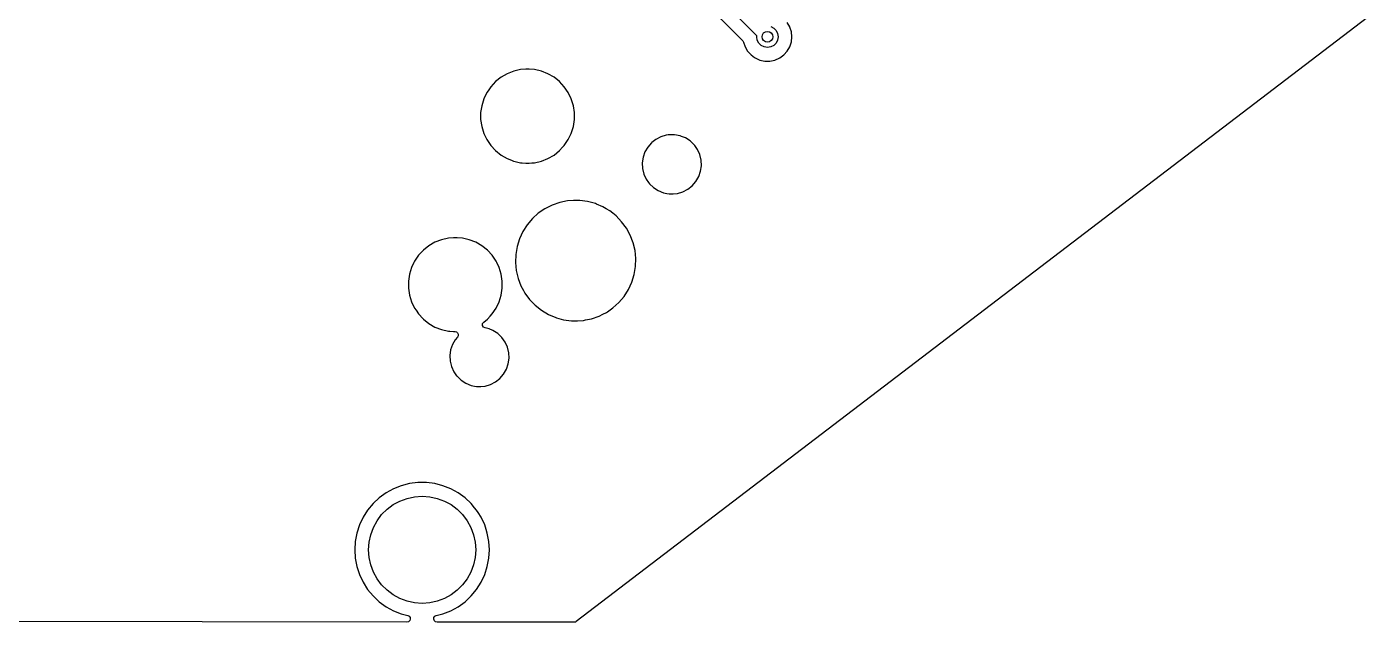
# Model space of a CAD drawing. Extents: x 15 to 269, y -160 to -43.
# Drawn here: x 172.94 to 222.85, y -159.93 to -137.72 of the extents above; entities that cross this region are included whole.
import ezdxf

# ---------------------------------------------------------------- set-up
doc = ezdxf.new("R2010")
doc.units = 0
doc.layers.add('BLACK', color=7, linetype='CONTINUOUS')

msp = doc.modelspace()

# ---------------------------------------------------------------- linework, layer by layer
at = {"layer": 'BLACK', "linetype": 'CONTINUOUS'}
for p, q in [((200.206, -138.05), (194.673, -132.517)), ((194.323, -132.885), (199.68, -138.243)), ((224.717, -136.042), (193.463, -159.904)), ((200.724, -137.71), (200.835, -137.766)), ((201.435, -137.718), (201.339, -137.553)), ((201.439, -137.731), (201.435, -137.718)), ((201.494, -137.9), (201.439, -137.731)), ((200.2, -138.09), (200.206, -138.05)), ((200.22, -138.214), (200.2, -138.09)), ((200.276, -138.325), (200.22, -138.214)), ((200.835, -137.766), (200.924, -137.855)), ((200.924, -137.855), (200.98, -137.966)), ((200.98, -138.214), (200.924, -138.325)), ((200.98, -137.966), (201, -138.09)), ((201, -138.09), (200.98, -138.214)), ((201.514, -138.09), (201.494, -137.9)), ((201.494, -138.28), (201.514, -138.09)), ((199.68, -138.243), (199.71, -138.292)), ((199.71, -138.292), (199.765, -138.462)), ((199.765, -138.462), (199.861, -138.627)), ((199.861, -138.627), (199.861, -138.627)), ((199.861, -138.627), (199.989, -138.769)), ((200.365, -138.414), (200.276, -138.325)), ((200.476, -138.47), (200.365, -138.414)), ((200.6, -138.49), (200.476, -138.47)), ((200.724, -138.47), (200.6, -138.49)), ((200.835, -138.414), (200.724, -138.47)), ((200.924, -138.325), (200.835, -138.414)), ((201.211, -138.769), (201.339, -138.627)), ((201.339, -138.627), (201.435, -138.462)), ((201.435, -138.462), (201.494, -138.28)), ((199.989, -138.769), (200.116, -138.862)), ((200.116, -138.862), (200.143, -138.881)), ((200.143, -138.881), (200.318, -138.959)), ((200.318, -138.959), (200.505, -138.999)), ((200.505, -138.999), (200.505, -138.999)), ((200.505, -138.999), (200.695, -138.999)), ((200.695, -138.999), (200.882, -138.959)), ((200.695, -138.999), (200.695, -138.999)), ((200.882, -138.959), (201.057, -138.881)), ((200.882, -138.959), (200.882, -138.959)), ((200.882, -138.959), (200.882, -138.959)), ((201.057, -138.881), (201.211, -138.769)), ((190.654, -139.6), (190.448, -139.764)), ((190.881, -139.469), (190.654, -139.6)), ((191.125, -139.373), (190.881, -139.469)), ((191.381, -139.315), (191.125, -139.373)), ((191.577, -139.3), (191.381, -139.315)), ((191.708, -139.3), (191.577, -139.3)), ((191.577, -139.3), (191.577, -139.3)), ((191.904, -139.315), (191.708, -139.3)), ((191.708, -139.3), (191.708, -139.3)), ((192.16, -139.373), (191.904, -139.315)), ((192.404, -139.469), (192.16, -139.373)), ((192.631, -139.6), (192.404, -139.469)), ((192.836, -139.764), (192.631, -139.6)), ((192.631, -139.6), (192.631, -139.6)), ((190.122, -140.173), (190.008, -140.409)), ((190.17, -140.104), (190.122, -140.173)), ((190.27, -139.956), (190.17, -140.104)), ((190.448, -139.764), (190.27, -139.956)), ((193.015, -139.956), (192.836, -139.764)), ((192.836, -139.764), (192.836, -139.764)), ((192.836, -139.764), (192.836, -139.764)), ((193.163, -140.173), (193.015, -139.956)), ((193.015, -139.956), (193.015, -139.956)), ((193.015, -139.956), (193.015, -139.956)), ((193.277, -140.409), (193.163, -140.173)), ((189.931, -140.66), (189.892, -140.92)), ((190.008, -140.409), (189.931, -140.66)), ((193.354, -140.66), (193.277, -140.409)), ((193.393, -140.92), (193.354, -140.66)), ((189.892, -140.92), (189.892, -141.182)), ((189.892, -141.182), (189.931, -141.441)), ((193.354, -141.441), (193.393, -141.182)), ((193.393, -141.182), (193.393, -140.92)), ((189.931, -141.441), (190.008, -141.692)), ((190.008, -141.692), (190.122, -141.928)), ((193.163, -141.928), (193.277, -141.692)), ((193.277, -141.692), (193.354, -141.441)), ((190.122, -141.928), (190.246, -142.109)), ((190.246, -142.109), (190.27, -142.145)), ((190.27, -142.145), (190.448, -142.338)), ((192.836, -142.338), (192.954, -142.211)), ((192.954, -142.211), (193.015, -142.145)), ((193.015, -142.145), (193.163, -141.928)), ((193.015, -142.145), (193.015, -142.145)), ((193.015, -142.145), (193.015, -142.145)), ((196.129, -142.205), (196.024, -142.387)), ((196.265, -142.048), (196.129, -142.205)), ((196.267, -142.046), (196.265, -142.048)), ((196.282, -142.034), (196.267, -142.046)), ((196.432, -141.916), (196.282, -142.034)), ((196.619, -141.82), (196.432, -141.916)), ((196.821, -141.76), (196.619, -141.82)), ((196.891, -141.754), (196.821, -141.76)), ((196.978, -141.745), (196.891, -141.754)), ((197.136, -141.745), (196.978, -141.745)), ((197.342, -141.785), (197.136, -141.745)), ((197.136, -141.745), (197.136, -141.745)), ((197.39, -141.804), (197.342, -141.785)), ((197.342, -141.785), (197.342, -141.785)), ((197.342, -141.785), (197.342, -141.785)), ((197.538, -141.863), (197.39, -141.804)), ((197.715, -141.977), (197.538, -141.863)), ((197.867, -142.122), (197.715, -141.977)), ((197.715, -141.977), (197.715, -141.977)), ((197.715, -141.977), (197.715, -141.977)), ((197.883, -142.145), (197.867, -142.122)), ((197.989, -142.294), (197.883, -142.145)), ((190.448, -142.338), (190.448, -142.338)), ((190.448, -142.338), (190.654, -142.501)), ((190.654, -142.501), (190.881, -142.632)), ((190.881, -142.632), (191.042, -142.695)), ((191.042, -142.695), (191.124, -142.728)), ((192.16, -142.728), (192.404, -142.632)), ((192.404, -142.632), (192.631, -142.501)), ((192.631, -142.501), (192.836, -142.338)), ((195.955, -142.586), (195.925, -142.794)), ((196.024, -142.387), (195.955, -142.586)), ((198.076, -142.485), (197.989, -142.294)), ((197.989, -142.294), (197.989, -142.294)), ((197.989, -142.294), (197.989, -142.294)), ((198.126, -142.689), (198.076, -142.485)), ((198.136, -142.899), (198.126, -142.689)), ((191.124, -142.728), (191.125, -142.728)), ((191.125, -142.728), (191.381, -142.787)), ((191.381, -142.787), (191.437, -142.791)), ((191.437, -142.791), (191.577, -142.801)), ((191.577, -142.801), (191.577, -142.801)), ((191.577, -142.801), (191.708, -142.801)), ((191.708, -142.801), (191.803, -142.794)), ((191.708, -142.801), (191.708, -142.801)), ((191.803, -142.794), (191.831, -142.792)), ((191.831, -142.792), (191.904, -142.787)), ((191.904, -142.787), (192.16, -142.728)), ((195.925, -142.794), (195.935, -143.004)), ((195.935, -143.004), (195.985, -143.209)), ((195.985, -143.209), (196.072, -143.4)), ((198.037, -143.306), (198.106, -143.108)), ((198.106, -143.108), (198.136, -142.899)), ((196.072, -143.4), (196.163, -143.527)), ((196.163, -143.527), (196.194, -143.571)), ((196.194, -143.571), (196.347, -143.717)), ((196.347, -143.717), (196.347, -143.717)), ((196.347, -143.717), (196.347, -143.717)), ((196.347, -143.717), (196.524, -143.83)), ((197.629, -143.778), (197.794, -143.648)), ((197.794, -143.648), (197.932, -143.489)), ((197.932, -143.489), (198.037, -143.306)), ((193.139, -144.21), (192.844, -144.269)), ((193.363, -144.195), (193.139, -144.21)), ((193.589, -144.195), (193.363, -144.195)), ((193.363, -144.195), (193.363, -144.195)), ((193.887, -144.235), (193.589, -144.195)), ((196.524, -143.83), (196.524, -143.83)), ((196.524, -143.83), (196.719, -143.908)), ((196.719, -143.908), (196.848, -143.933)), ((196.848, -143.933), (196.925, -143.948)), ((196.925, -143.948), (196.925, -143.948)), ((196.925, -143.948), (197.083, -143.948)), ((197.083, -143.948), (197.24, -143.933)), ((197.083, -143.948), (197.083, -143.948)), ((197.24, -143.933), (197.442, -143.874)), ((197.442, -143.874), (197.629, -143.778)), ((192.044, -144.674), (191.822, -144.875)), ((192.292, -144.504), (192.044, -144.674)), ((192.56, -144.368), (192.292, -144.504)), ((192.844, -144.269), (192.56, -144.368)), ((194.176, -144.314), (193.887, -144.235)), ((193.887, -144.235), (193.887, -144.235)), ((193.887, -144.235), (193.887, -144.235)), ((194.22, -144.333), (194.176, -144.314)), ((194.453, -144.431), (194.22, -144.333)), ((194.582, -144.508), (194.453, -144.431)), ((194.712, -144.584), (194.582, -144.508)), ((194.827, -144.675), (194.712, -144.584)), ((194.947, -144.771), (194.827, -144.675)), ((191.628, -145.105), (191.466, -145.358)), ((191.822, -144.875), (191.628, -145.105)), ((195.156, -144.987), (194.947, -144.771)), ((195.335, -145.229), (195.156, -144.987)), ((188.431, -145.66), (188.187, -145.755)), ((188.687, -145.601), (188.431, -145.66)), ((188.883, -145.586), (188.687, -145.601)), ((189.014, -145.586), (188.883, -145.586)), ((188.883, -145.586), (188.883, -145.586)), ((189.21, -145.601), (189.014, -145.586)), ((189.014, -145.586), (189.014, -145.586)), ((189.466, -145.66), (189.21, -145.601)), ((189.71, -145.755), (189.466, -145.66)), ((191.339, -145.63), (191.25, -145.917)), ((191.466, -145.358), (191.339, -145.63)), ((195.479, -145.492), (195.335, -145.229)), ((195.587, -145.772), (195.479, -145.492)), ((187.754, -146.05), (187.576, -146.242)), ((187.96, -145.887), (187.754, -146.05)), ((188.187, -145.755), (187.96, -145.887)), ((189.937, -145.887), (189.71, -145.755)), ((190.142, -146.05), (189.937, -145.887)), ((189.937, -145.887), (189.937, -145.887)), ((190.321, -146.242), (190.142, -146.05)), ((190.142, -146.05), (190.142, -146.05)), ((190.142, -146.05), (190.142, -146.05)), ((191.2, -146.214), (191.19, -146.514)), ((191.25, -145.917), (191.2, -146.214)), ((195.657, -146.065), (195.587, -145.772)), ((195.687, -146.364), (195.657, -146.065)), ((187.314, -146.696), (187.237, -146.946)), ((187.402, -146.514), (187.314, -146.696)), ((187.428, -146.459), (187.402, -146.514)), ((187.576, -146.242), (187.428, -146.459)), ((190.469, -146.459), (190.321, -146.242)), ((190.321, -146.242), (190.321, -146.242)), ((190.321, -146.242), (190.321, -146.242)), ((190.495, -146.514), (190.469, -146.459)), ((190.582, -146.696), (190.495, -146.514)), ((190.66, -146.946), (190.582, -146.696)), ((191.19, -146.514), (191.22, -146.813)), ((195.627, -146.96), (195.677, -146.664)), ((195.677, -146.664), (195.687, -146.364)), ((187.237, -146.946), (187.198, -147.206)), ((187.198, -147.206), (187.198, -147.468)), ((190.699, -147.206), (190.66, -146.946)), ((190.699, -147.468), (190.699, -147.206)), ((191.22, -146.813), (191.29, -147.105)), ((191.29, -147.105), (191.398, -147.386)), ((195.538, -147.247), (195.627, -146.96)), ((187.198, -147.468), (187.237, -147.728)), ((190.66, -147.728), (190.699, -147.468)), ((191.398, -147.386), (191.488, -147.551)), ((191.488, -147.551), (191.542, -147.649)), ((191.542, -147.649), (191.721, -147.891)), ((195.249, -147.773), (195.411, -147.52)), ((195.411, -147.52), (195.538, -147.247)), ((187.237, -147.728), (187.314, -147.978)), ((187.314, -147.978), (187.428, -148.215)), ((190.469, -148.215), (190.582, -147.978)), ((190.582, -147.978), (190.66, -147.728)), ((191.721, -147.891), (191.93, -148.107)), ((191.93, -148.107), (192.165, -148.293)), ((194.623, -148.348), (194.833, -148.204)), ((194.833, -148.204), (195.055, -148.003)), ((195.055, -148.003), (195.249, -147.773)), ((187.428, -148.215), (187.482, -148.293)), ((187.482, -148.293), (187.576, -148.431)), ((187.576, -148.431), (187.74, -148.608)), ((187.74, -148.608), (187.754, -148.624)), ((187.754, -148.624), (187.96, -148.787)), ((190.007, -148.732), (190.142, -148.624)), ((190.142, -148.624), (190.242, -148.517)), ((190.242, -148.517), (190.321, -148.431)), ((190.321, -148.431), (190.469, -148.215)), ((190.321, -148.431), (190.321, -148.431)), ((190.321, -148.431), (190.321, -148.431)), ((192.165, -148.293), (192.424, -148.447)), ((192.424, -148.447), (192.701, -148.564)), ((192.701, -148.564), (192.701, -148.564)), ((192.701, -148.564), (192.701, -148.564)), ((192.701, -148.564), (192.721, -148.57)), ((192.721, -148.57), (192.99, -148.643)), ((192.99, -148.643), (193.288, -148.683)), ((193.288, -148.683), (193.514, -148.683)), ((193.514, -148.683), (193.738, -148.668)), ((193.514, -148.683), (193.514, -148.683)), ((193.738, -148.668), (193.812, -148.653)), ((193.812, -148.653), (194.033, -148.608)), ((194.033, -148.608), (194.317, -148.51)), ((194.317, -148.51), (194.451, -148.442)), ((194.451, -148.442), (194.585, -148.374)), ((194.585, -148.374), (194.623, -148.348)), ((187.96, -148.787), (188.187, -148.919)), ((188.187, -148.919), (188.431, -149.014)), ((188.431, -149.014), (188.687, -149.073)), ((188.687, -149.073), (188.743, -149.077)), ((188.743, -149.077), (188.883, -149.087)), ((188.883, -149.087), (188.935, -149.087)), ((188.935, -149.087), (188.99, -149.1)), ((188.99, -149.1), (189.033, -149.136)), ((189.033, -149.136), (189.057, -149.187)), ((189.057, -149.187), (189.055, -149.243)), ((189.964, -148.859), (189.967, -148.789)), ((189.999, -148.919), (189.964, -148.859)), ((189.967, -148.789), (190.007, -148.732)), ((190.061, -148.951), (189.999, -148.919)), ((190.158, -148.969), (190.061, -148.951)), ((190.207, -148.989), (190.158, -148.969)), ((190.158, -148.969), (190.158, -148.969)), ((190.158, -148.969), (190.158, -148.969)), ((190.353, -149.048), (190.207, -148.989)), ((190.53, -149.161), (190.353, -149.048)), ((190.683, -149.307), (190.53, -149.161)), ((190.53, -149.161), (190.53, -149.161)), ((190.53, -149.161), (190.53, -149.161)), ((188.84, -149.571), (188.771, -149.77)), ((188.945, -149.389), (188.84, -149.571)), ((189.029, -149.293), (188.945, -149.389)), ((189.055, -149.243), (189.029, -149.293)), ((190.805, -149.478), (190.683, -149.307)), ((190.683, -149.307), (190.683, -149.307)), ((190.892, -149.669), (190.805, -149.478)), ((190.805, -149.478), (190.805, -149.478)), ((190.805, -149.478), (190.805, -149.478)), ((190.942, -149.874), (190.892, -149.669)), ((188.771, -149.77), (188.741, -149.978)), ((188.741, -149.978), (188.751, -150.189)), ((188.751, -150.189), (188.801, -150.393)), ((190.922, -150.292), (190.952, -150.084)), ((190.952, -150.084), (190.942, -149.874)), ((188.801, -150.393), (188.888, -150.584)), ((188.888, -150.584), (188.994, -150.733)), ((190.61, -150.832), (190.748, -150.673)), ((190.748, -150.673), (190.853, -150.491)), ((190.853, -150.491), (190.922, -150.292)), ((188.994, -150.733), (189.01, -150.756)), ((189.01, -150.756), (189.162, -150.901)), ((189.162, -150.901), (189.162, -150.901)), ((189.162, -150.901), (189.162, -150.901)), ((189.162, -150.901), (189.339, -151.014)), ((189.339, -151.014), (189.339, -151.014)), ((189.339, -151.014), (189.535, -151.093)), ((189.535, -151.093), (189.663, -151.117)), ((189.663, -151.117), (189.741, -151.132)), ((189.741, -151.132), (189.741, -151.132)), ((189.741, -151.132), (189.899, -151.132)), ((189.899, -151.132), (190.056, -151.117)), ((189.899, -151.132), (189.899, -151.132)), ((190.056, -151.117), (190.258, -151.058)), ((190.258, -151.058), (190.445, -150.962)), ((190.445, -150.962), (190.61, -150.832)), ((186.359, -155.104), (186.104, -155.289)), ((186.636, -154.952), (186.359, -155.104)), ((186.929, -154.836), (186.636, -154.952)), ((187.235, -154.757), (186.929, -154.836)), ((187.548, -154.718), (187.235, -154.757)), ((187.864, -154.718), (187.548, -154.718)), ((187.548, -154.718), (187.548, -154.718)), ((188.177, -154.757), (187.864, -154.718)), ((187.864, -154.718), (187.864, -154.718)), ((188.483, -154.836), (188.177, -154.757)), ((188.776, -154.952), (188.483, -154.836)), ((189.053, -155.104), (188.776, -154.952)), ((189.308, -155.289), (189.053, -155.104)), ((185.874, -155.505), (185.673, -155.749)), ((186.104, -155.289), (185.874, -155.505)), ((186.396, -155.715), (186.625, -155.543)), ((186.625, -155.543), (186.875, -155.407)), ((186.875, -155.407), (187.143, -155.307)), ((187.143, -155.307), (187.421, -155.246)), ((187.421, -155.246), (187.706, -155.226)), ((187.706, -155.226), (187.991, -155.246)), ((187.991, -155.246), (188.269, -155.307)), ((188.269, -155.307), (188.537, -155.407)), ((188.537, -155.407), (188.787, -155.543)), ((188.787, -155.543), (189.016, -155.715)), ((189.538, -155.505), (189.308, -155.289)), ((189.667, -155.661), (189.538, -155.505)), ((189.739, -155.749), (189.667, -155.661)), ((185.503, -156.015), (185.369, -156.301)), ((185.673, -155.749), (185.503, -156.015)), ((185.887, -156.395), (186.023, -156.145)), ((186.023, -156.145), (186.195, -155.916)), ((186.195, -155.916), (186.396, -155.715)), ((189.016, -155.715), (189.217, -155.916)), ((189.217, -155.916), (189.389, -156.145)), ((189.389, -156.145), (189.525, -156.395)), ((189.797, -155.839), (189.739, -155.749)), ((189.909, -156.015), (189.797, -155.839)), ((190.043, -156.301), (189.909, -156.015)), ((185.272, -156.601), (185.212, -156.911)), ((185.369, -156.301), (185.272, -156.601)), ((185.726, -156.941), (185.787, -156.663)), ((185.787, -156.663), (185.887, -156.395)), ((189.525, -156.395), (189.625, -156.663)), ((189.625, -156.663), (189.686, -156.941)), ((190.096, -156.464), (190.043, -156.301)), ((190.14, -156.601), (190.096, -156.464)), ((190.2, -156.911), (190.14, -156.601)), ((185.212, -156.911), (185.193, -157.226)), ((185.706, -157.226), (185.726, -156.941)), ((189.686, -156.941), (189.706, -157.226)), ((190.219, -157.226), (190.2, -156.911)), ((185.193, -157.226), (185.212, -157.541)), ((185.212, -157.541), (185.272, -157.851)), ((185.726, -157.511), (185.706, -157.226)), ((185.787, -157.789), (185.726, -157.511)), ((189.686, -157.511), (189.625, -157.789)), ((189.706, -157.226), (189.686, -157.511)), ((190.14, -157.851), (190.2, -157.541)), ((190.2, -157.541), (190.219, -157.226)), ((185.272, -157.851), (185.369, -158.151)), ((185.369, -158.151), (185.503, -158.437)), ((185.887, -158.057), (185.787, -157.789)), ((186.023, -158.307), (185.887, -158.057)), ((189.525, -158.057), (189.389, -158.307)), ((189.625, -157.789), (189.525, -158.057)), ((189.909, -158.437), (190.043, -158.151)), ((190.043, -158.151), (190.14, -157.851)), ((185.503, -158.437), (185.673, -158.703)), ((186.195, -158.536), (186.023, -158.307)), ((186.396, -158.737), (186.195, -158.536)), ((189.217, -158.536), (189.016, -158.737)), ((189.389, -158.307), (189.217, -158.536)), ((189.739, -158.703), (189.909, -158.437)), ((185.673, -158.703), (185.874, -158.947)), ((185.874, -158.947), (186.104, -159.163)), ((186.104, -159.163), (186.359, -159.348)), ((186.625, -158.909), (186.396, -158.737)), ((186.875, -159.045), (186.625, -158.909)), ((187.143, -159.145), (186.875, -159.045)), ((187.421, -159.206), (187.143, -159.145)), ((188.269, -159.145), (187.991, -159.206)), ((188.537, -159.045), (188.269, -159.145)), ((188.787, -158.909), (188.537, -159.045)), ((189.016, -158.737), (188.787, -158.909)), ((189.053, -159.348), (189.308, -159.163)), ((189.308, -159.163), (189.538, -158.947)), ((189.538, -158.947), (189.739, -158.703)), ((189.538, -158.947), (189.538, -158.947)), ((189.538, -158.947), (189.538, -158.947)), ((186.359, -159.348), (186.636, -159.5)), ((186.636, -159.5), (186.636, -159.5)), ((186.636, -159.5), (186.929, -159.616)), ((186.929, -159.616), (187.172, -159.679)), ((187.172, -159.679), (187.224, -159.707)), ((187.706, -159.226), (187.421, -159.206)), ((187.991, -159.206), (187.706, -159.226)), ((188.184, -159.708), (188.236, -159.68)), ((188.236, -159.68), (188.483, -159.616)), ((188.483, -159.616), (188.776, -159.5)), ((188.776, -159.5), (189.053, -159.348)), ((189.053, -159.348), (189.053, -159.348)), ((187.141, -159.923), (90.6118, -159.82)), ((187.198, -159.909), (187.141, -159.923)), ((187.243, -159.87), (187.198, -159.909)), ((187.224, -159.707), (187.257, -159.756)), ((187.264, -159.814), (187.243, -159.87)), ((187.257, -159.756), (187.264, -159.814)), ((188.143, -159.815), (188.15, -159.757)), ((188.165, -159.871), (188.143, -159.815)), ((188.15, -159.757), (188.184, -159.708)), ((188.209, -159.91), (188.165, -159.871)), ((188.266, -159.924), (188.209, -159.91)), ((193.388, -159.929), (188.266, -159.924)), ((193.428, -159.923), (193.388, -159.929)), ((193.463, -159.904), (193.428, -159.923))]:
    msp.add_line(p, q, dxfattribs=at)
at = {"layer": 'BLACK'}
msp.add_circle((200.6, -138.09), 0.2, dxfattribs=at)

doc.saveas('drawing.dxf')
